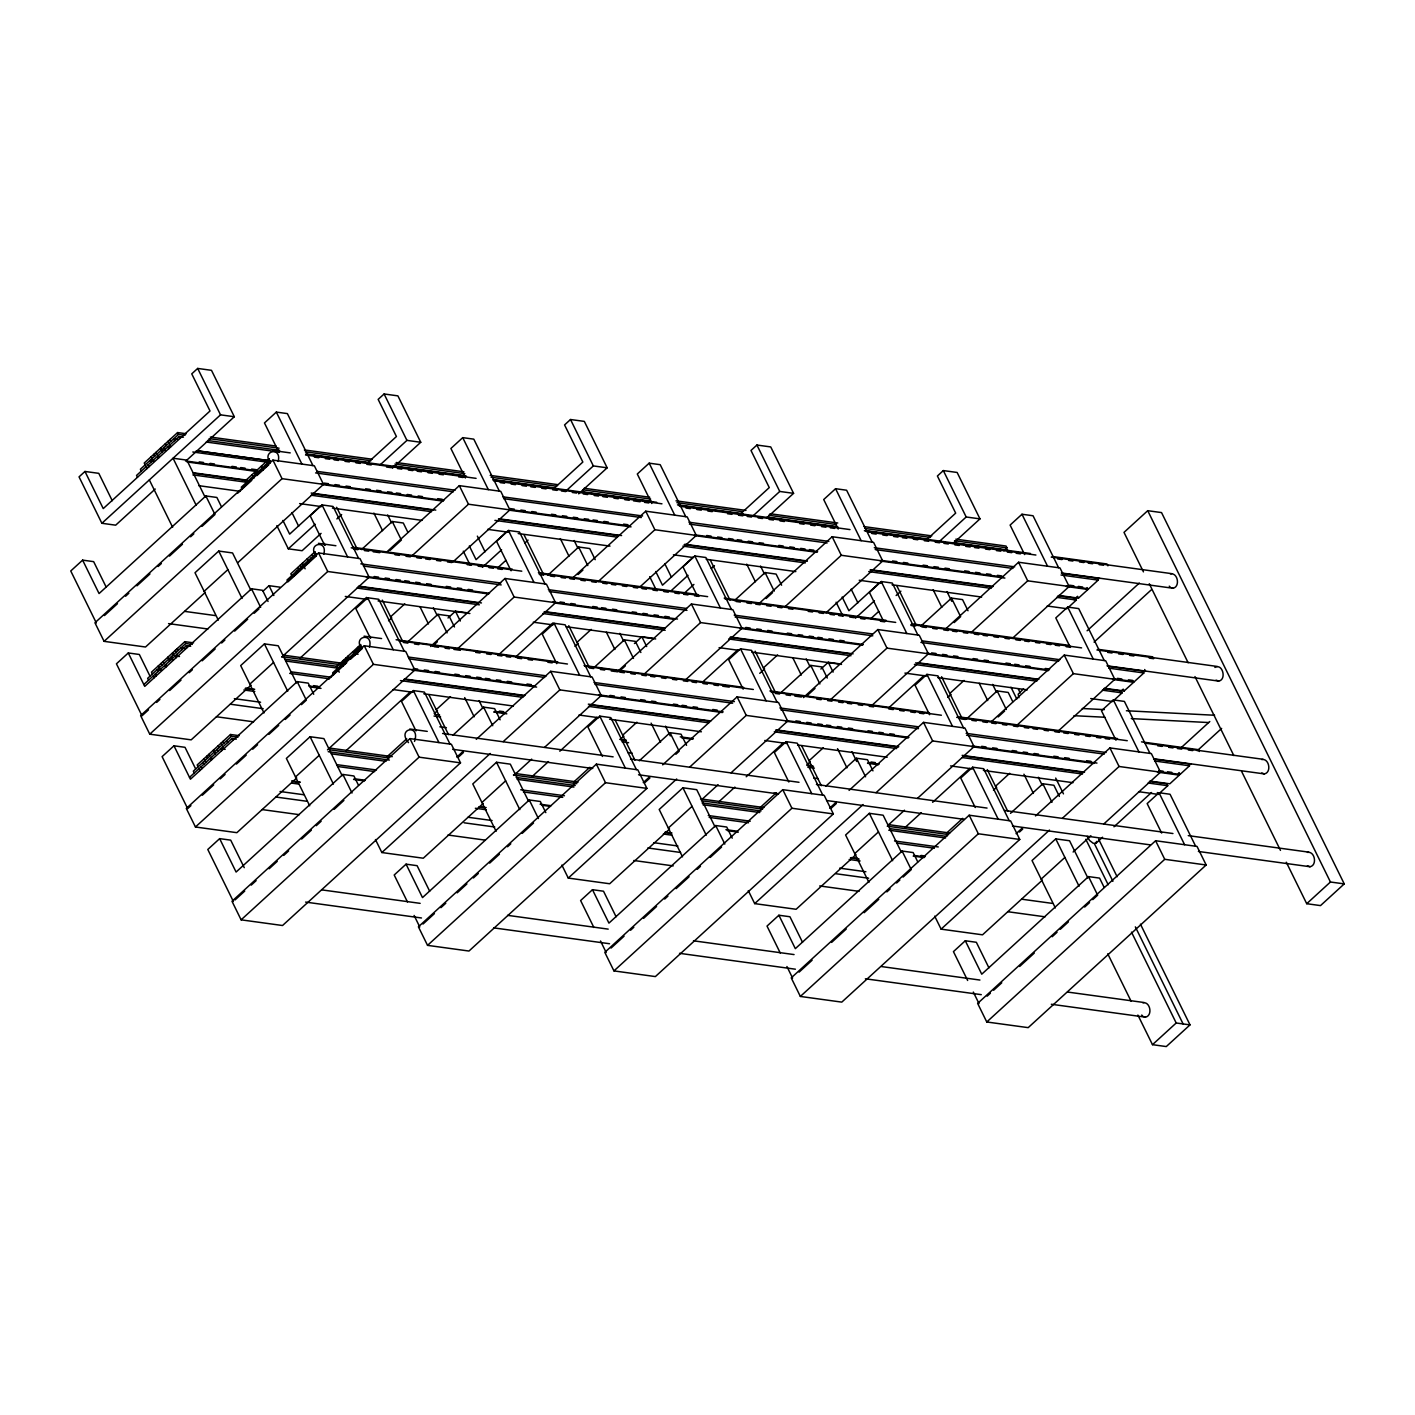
<?xml version="1.0" encoding="UTF-8"?>
<svg xmlns="http://www.w3.org/2000/svg" width="1415" height="1415" viewBox="0 0 1415 1415"><rect width="100%" height="100%" fill="white"/><g stroke="black" fill="none" stroke-linecap="round" stroke-linejoin="round"><path stroke-width="1.5" d="M1096.537 841.43L1096.041 843.216L1093.264 843.322L1089.603 840.492L1087.198 836.353M278.118 461.432C282.293 446.22 261.032 450.448 270.318 463.006M323.787 554.255C327.979 539.044 306.701 543.272 315.987 555.83M369.474 647.097C373.648 631.868 352.388 636.113 361.674 648.654M414.489 741.442C420.909 723.401 396.147 728.318 408.511 742.645M1023.487 688.91L1018.181 694.128L1018.888 697.772M112.245 500.698L98.785 473.335L84.971 471.46L79.045 476.873L101.88 523.285L115.676 525.177L155.226 489.042M196.137 505.137L173.055 458.23L186.868 460.123L234.324 416.735L211.489 370.323L197.676 368.431L191.75 373.861L210.021 410.987L103.242 508.586L84.971 471.46M186.32 433.751L177.583 432.566L144.242 463.041L145.144 464.898M185.047 435.325L178.502 434.423L140.403 469.232L141.323 471.089M183.455 437.164L179.086 436.563L136.565 475.422L137.485 477.279M101.88 523.285L220.528 414.843L234.324 416.735M106.231 587.207L93.655 561.649L82.618 560.128L70.75 570.97L96.326 622.971M312.963 465.588L287.387 413.605L276.332 412.101L264.464 422.944L278.985 452.429M221.448 506.747L216.884 497.461L205.847 495.957L99.068 593.557L82.618 560.128M269.363 458.831L245.149 480.976L246.069 482.833M270.283 460.689L241.311 487.167L242.23 489.024M237.738 562.728L323.487 484.354L314.342 465.783L272.918 460.105L94.947 622.777L104.091 641.349L145.515 647.009L205.37 592.301M237.49 493.357L251.728 480.357L250.809 478.5M256.964 475.564L268.779 464.774M104.462 615.543L117.463 603.657M125.581 596.228L128.836 593.256M136.954 585.828L149.972 573.942M158.091 566.513L161.345 563.541M169.464 556.113L182.464 544.227M190.601 536.798L193.855 533.826M201.974 526.398L214.974 514.529L205.847 495.957M104.091 641.349L282.045 478.677L323.487 484.354M392.273 468.294L420.75 442.276L397.898 395.864L384.102 393.971L378.159 399.384L396.43 436.528L367.316 463.147M250.826 590.073L232.555 552.947L218.741 551.054L195.005 572.739L218.317 620.124M149.972 676.105L139.342 654.473L128.287 652.969L116.437 663.812L142.013 715.795L148.504 709.852M204.149 591.311L227.886 569.626M320.391 506.022L289.65 534.127L282.929 520.437M358.632 558.43L333.056 506.446L322.019 504.925L310.15 515.768L324.654 545.253M193.572 642.852L184.834 641.667L151.493 672.143L152.395 674M276.862 525.619L288.289 548.825L315.174 524.24M380.034 464.969L406.936 440.383L420.75 442.276M192.298 644.409L185.754 643.524L147.655 678.333L148.575 680.191M143.817 684.524L186.338 645.665L190.707 646.266M268.054 601.446L262.571 590.303L251.516 588.782L144.737 686.381L128.287 652.969M321.081 533.367L302.103 550.718L288.289 548.825M336.894 518.916L341.652 514.565M263.102 591.099L269.027 585.668L280.082 587.19M315.05 551.673L290.836 573.8L291.738 575.657M315.969 553.53L286.997 580.009L287.917 581.866L294.232 576.082M281.797 657.038L369.156 577.178L360.029 558.624L318.587 552.947L140.633 715.601L149.76 734.173L191.184 739.85L251.056 685.125M294.727 575.622L311.282 560.499M316.518 555.724L311.76 560.057L310.858 558.2M156.641 702.424L159.895 699.452M169.641 690.538L181.014 680.137M189.15 672.709L192.387 669.737M202.15 660.823L215.151 648.954M221.642 643.011L224.897 640.04M234.642 631.125L247.66 619.239M254.152 613.296L259.033 608.839M499.371 491.129L473.795 439.145L462.74 437.642L450.89 448.484L465.394 477.969M149.76 734.173L327.732 571.501L369.156 577.178M361.515 549.586L392.256 521.498L403.293 523.002L407.874 532.288M296.496 682.914L278.224 645.771L264.428 643.896L240.692 665.581L264.004 712.948M195.659 768.929L185.011 747.315L173.974 745.793L162.106 756.636L187.682 808.619L190.937 805.648M386.525 552.186L459.327 485.646L500.751 491.323L509.895 509.895L453.26 561.649M390.009 550.453L401.382 540.052L392.256 521.498M249.836 684.135L273.555 662.45M300.21 658.01L366.538 597.378M411.836 555.971L468.471 504.218L509.895 509.895M404.319 651.254L378.742 599.27L367.688 597.767L355.819 608.609L370.341 638.094M578.682 493.835L607.159 467.817L584.324 421.387L570.51 419.512L564.567 424.925L582.838 462.051L553.725 488.67M239.259 735.694L230.521 734.491L197.163 764.967L198.082 766.824M237.985 737.25L231.423 736.348L193.342 771.157L194.244 773.015M189.504 777.366L232.025 738.506L236.393 739.09M313.723 694.27L308.24 683.127L297.203 681.623L190.424 779.223L173.974 745.793M390.558 616.852L404.796 603.834M360.737 644.497L336.505 666.642L337.424 668.499M343.244 662.202L348.108 657.763M354.581 651.855L359.428 647.416M388.541 620.796L391.778 617.842M361.639 646.354L332.667 672.832L333.586 674.69M327.466 749.862L414.843 670.02L405.698 651.448L364.274 645.771L186.302 808.443L195.447 826.997L236.871 832.674L296.726 777.967M328.846 679.023L346.728 662.68M350.637 659.107L362.187 648.548M202.31 795.248L213.7 784.865M220.192 778.922L225.073 774.465M236.447 764.065L246.192 755.15M252.701 749.207L257.583 744.75M268.956 734.35L278.702 725.435M285.211 719.492L290.075 715.035M301.448 704.635L306.33 700.177L297.203 681.623M506.8 531.562L476.059 559.65L469.338 545.978M545.058 583.971L519.482 531.987L508.427 530.466L496.559 541.308L511.08 570.793M195.447 826.997L373.418 664.343L414.843 670.02M482.603 567.132L501.6 549.781M566.46 490.492L593.345 465.924L607.159 467.817M407.184 642.41L437.925 614.322L448.98 615.843L454.463 626.969M342.182 775.738L323.911 738.612L310.097 736.72L286.378 758.405L309.69 805.789M498.009 567.574L505.916 560.34M524.894 543.006L528.06 540.106M448.024 617.984L455.435 611.209L466.49 612.713M244.247 867.66L230.698 840.139L219.643 838.635L207.793 849.478L233.369 901.461M430.584 646.496L505.013 578.47L546.438 584.147L555.564 602.719L498.947 654.473M432.442 646.266L437.323 641.809M295.505 776.976L319.242 755.292M685.78 516.67L660.204 464.686L649.167 463.165L637.298 474.007L651.802 503.51M345.879 750.834L410.598 691.687M457.523 648.795L514.14 597.042L555.564 602.719M450.005 744.095L424.412 692.112L413.375 690.591L401.506 701.433L416.01 730.918M547.923 575.127L578.664 547.021L589.719 548.542L595.202 559.686M358.49 785.237L353.927 775.968L342.872 774.447L236.093 872.047L219.643 838.635M572.934 577.727L645.735 511.186L687.177 516.864L696.304 535.418L639.686 587.172M578.045 574.508L582.927 570.05M436.244 709.676L450.483 696.658M387.303 756.512L406.724 738.772M434.228 713.62L437.465 710.666M409.961 738.612L231.989 901.267L241.116 919.838L282.54 925.516L460.512 762.844L451.385 744.272L409.961 738.612L419.088 757.167L460.512 762.844M234.996 899.975L244.742 891.061M251.251 885.118L256.115 880.661M269.115 868.775L277.252 861.346M283.743 855.403L288.625 850.946M301.625 839.06L311.371 830.145M316.253 825.688L321.134 821.248M334.135 809.362L343.88 800.448M515.732 656.914L552.947 622.918M598.244 581.512L654.88 529.741L696.304 535.418M590.727 676.794L565.151 624.811L554.096 623.29L542.246 634.132L556.749 663.635M766.682 517.925L793.567 493.34L770.733 446.928L756.919 445.035L750.994 450.465L769.265 487.591L740.133 514.211M241.116 919.838L419.088 757.167M452.871 735.252L483.612 707.146L494.649 708.667L500.132 719.81M576.966 642.375L591.205 629.374M574.968 646.337L578.204 643.365M456.85 757.078L463.324 751.17M476.271 739.337L550.683 671.311L592.107 676.989L601.251 695.543L544.616 747.315M458.619 756.919L463.483 752.462M693.226 557.103L662.485 585.191L655.746 571.519M731.467 609.494L705.89 557.51L694.836 556.007L682.967 566.849L697.489 596.334M375.453 839.537L381.855 852.538L490.262 753.47M503.192 741.637L559.827 689.883L601.251 695.543M670.604 591.222L688.008 575.321M752.868 516.033L779.753 491.447L793.567 493.34M595.22 666.483L624.351 639.863L635.388 641.366L640.871 652.51M528.591 801.279L510.32 764.153L496.506 762.26L472.787 783.945L496.099 831.312M684.418 593.115L693.898 584.43M711.303 568.529L714.469 565.646M634.433 643.524L641.862 636.732L652.899 638.253M429.682 891.238L417.107 865.679L406.07 864.158L394.201 875.001L407.467 901.956M616.993 672.037L691.422 604.01L732.846 609.688L741.991 628.26L685.355 680.014M618.85 671.789L625.359 665.846M481.914 802.517L505.65 780.815M483.134 803.508L423.28 858.215L381.855 852.538M513.875 775.402L531.686 759.13M872.206 542.21L846.612 490.227L835.575 488.706L823.707 499.548L838.211 529.033M532.305 776.375L548.472 761.588M559.809 751.224L597.006 717.228M643.931 674.336L700.567 622.582L741.991 628.26M636.414 769.619L610.838 717.635L599.783 716.131L587.915 726.974L602.436 756.459M734.332 600.668L765.073 572.562L776.128 574.083L781.611 585.209M545.819 812.635L540.335 801.491L529.281 799.988L422.501 897.588L406.07 864.158M759.36 603.268L832.162 536.727L873.586 542.387L882.712 560.959L826.095 612.713M766.081 598.563L772.59 592.62M622.653 735.216L636.891 722.198M573.729 782.053L589.896 767.266M620.637 739.161L623.874 736.207M596.369 764.135L418.398 926.807L427.542 945.362L468.966 951.039L646.92 788.385L637.794 769.813L596.369 764.135L605.496 782.707L646.92 788.385M423.032 924.03L434.405 913.63M440.914 907.687L445.778 903.23M457.169 892.83L466.915 883.915M473.406 877.972L478.288 873.515M489.661 863.115L499.424 854.2M507.543 846.771L510.797 843.8M522.17 833.4L533.543 822.999M702.158 682.454L737.746 649.927M784.671 607.035L841.288 555.281L882.712 560.959M777.153 702.335L751.56 650.352L740.523 648.831L728.654 659.673L743.158 689.158M953.091 543.466L979.976 518.88L957.141 472.469L943.327 470.576L937.402 476.006L955.673 513.132L926.56 539.752M427.542 945.362L605.496 782.707M639.279 760.792L670.02 732.687L681.075 734.208L686.558 745.334M763.393 667.915L777.631 654.897M759.749 673.345L764.613 668.906M643.259 782.619L649.733 776.693M662.68 764.861L737.109 696.852L778.533 702.512L787.66 721.084L731.042 772.838M645.028 782.46L649.909 778.002M675.91 754.23L679.165 751.259L670.02 732.687M879.635 582.626L848.894 610.732L842.155 597.042M917.875 635.034L892.299 583.051L881.244 581.53L869.394 592.39L882.925 619.912M561.879 865.078L568.264 878.078L676.671 778.993M689.618 767.16L746.236 715.406L787.66 721.084M855.438 618.196L874.417 600.844M939.277 541.574L966.18 516.988L979.976 518.88M781.628 692.006L810.76 665.386L821.797 666.907L827.28 678.05M715 826.82L696.728 789.676L682.932 787.784L659.195 809.486L682.508 856.853M870.826 618.656L878.733 611.422M896.137 595.52L900.877 591.169M820.859 669.047L828.27 662.273L839.307 663.794M616.091 916.761L603.515 891.22L592.478 889.699L580.61 900.541L593.875 927.497M803.419 697.577L877.831 629.551L919.255 635.229L928.399 653.783L871.764 705.554M806.886 695.844L815.022 688.415M668.34 828.04L692.059 806.355M669.56 829.031L609.688 883.756L568.264 878.078M701.911 799.457L718.095 784.671M1058.615 567.733L1033.038 515.75L1021.984 514.246L1010.115 525.089L1024.637 554.574M718.714 801.898L734.88 787.111M746.218 776.764L783.432 742.751M830.34 699.877L886.975 648.123L928.399 653.783M822.822 795.159L797.246 743.176L786.192 741.672L774.341 752.515L788.845 782M920.758 626.191L951.499 598.103L962.536 599.606L968.019 610.749M1003.836 550.806L1007.002 547.906L1006.083 546.049L955.815 539.168M732.227 838.175L726.744 827.032L715.707 825.529L608.928 923.111L592.478 889.699M945.768 628.791L1018.57 562.25L1059.994 567.928L1069.139 586.5L1012.503 638.253M954.135 622.6L960.626 616.657L951.499 598.103M809.062 760.757L823.3 747.739M760.138 807.576L776.322 792.789M807.045 764.701L810.282 761.748M782.778 789.676L604.806 952.348L613.951 970.902L655.375 976.58L833.347 813.926L824.202 795.354L782.778 789.676L791.922 808.248L833.347 813.926M611.068 948.068L624.068 936.182M630.577 930.239L633.814 927.267M643.577 918.37L656.578 906.484M664.696 899.056L667.951 896.084M676.087 888.655L689.087 876.769M697.206 869.341L700.46 866.369M710.206 857.455L721.579 847.054M888.567 707.995L924.154 675.468M971.079 632.576L1027.697 580.822L1069.139 586.5M963.562 727.858L937.986 675.875L926.931 674.371L915.063 685.214L929.584 714.699M613.951 970.902L791.922 808.248M825.688 786.316L856.429 758.228L867.483 759.731L872.967 770.874M1286.306 862.23L1306.717 903.707L1320.513 905.6L1344.25 883.897L1161.538 512.584L1147.724 510.691L1124.005 532.376L1143.444 571.872M949.801 693.456L964.039 680.438M947.785 697.4L951.021 694.447M829.668 808.142L836.141 802.234M849.088 790.401L923.517 722.375L964.942 728.053L974.068 746.625L917.451 798.378M831.436 807.983L836.318 803.525M1073.897 599.624L1077.063 596.741M1104.284 660.575L1078.708 608.591L1067.671 607.07L1055.802 617.913L1070.306 647.398M1068.484 607.265L1076.39 600.031L1075.488 598.174L1057.995 595.786M1058.791 595.45L1078.46 598.138L1087.958 589.471L1087.038 587.614M1097.279 578.257L1098.181 580.115L1088.701 588.799L1066.839 585.792M748.287 890.619L754.69 903.619L863.079 804.534M876.026 792.701L932.644 740.947L974.068 746.625M966.427 719.032L997.168 690.927L1008.223 692.448L1012.786 701.734M901.426 852.343L883.155 815.217L869.341 813.324L845.604 835.009L868.916 882.394M1087.109 630.772L1139.323 583.051M802.517 942.302L789.941 916.743L778.887 915.24L767.018 926.082L780.284 953.038M991.437 721.632L1064.257 655.092L1105.681 660.752L1114.808 679.324L1058.19 731.077M998.176 716.927L1004.685 710.984M854.748 853.581L878.467 831.896M855.969 854.572L796.114 909.279L754.69 903.619M888.319 824.998L904.503 810.211M1094.078 642.127L1151.173 589.949M905.122 827.439L921.307 812.652M932.626 802.305L969.841 768.292M1016.766 725.4L1073.384 673.646L1114.808 679.324M1009.231 820.7L983.655 768.716L972.618 767.195L960.75 778.038L975.253 807.523M917.734 861.859L913.17 852.573L902.116 851.052L795.336 948.651L778.887 915.24M995.488 786.28L1009.709 773.28M946.547 833.117L962.731 818.33M993.471 790.224L996.708 787.271M969.187 815.217L791.233 977.871L800.359 996.443L841.784 1002.121L1019.755 839.449L1010.611 820.895L969.187 815.217L978.331 833.771L1019.755 839.449M799.104 972.123L812.104 960.237M831.613 942.408L846.241 929.036M864.123 912.71L878.75 899.339M886.869 891.91L890.123 888.938M896.615 882.995L899.869 880.024M903.124 877.052L911.242 869.624L902.116 851.052M1119.583 692.466L1122.732 689.565M1149.97 753.399L1124.394 701.416L1113.34 699.912L1101.471 710.755L1115.993 740.24M1103.665 688.61L1121.158 691.015L1122.077 692.872L1112.579 701.539L1090.717 698.55M1104.478 688.274L1124.147 690.98L1133.645 682.295L1132.725 680.438L1128.356 679.837M1142.949 671.099L1143.868 672.956L1134.37 681.623L1112.508 678.634M800.359 996.443L978.331 833.771M1010.487 813.342L1042.855 783.769L1053.892 785.272L1059.375 796.415M1016.094 833.683L1022.567 827.775M1035.497 815.942L1109.926 747.916L1151.35 753.594L1160.495 772.166L1103.859 823.919M1019.472 832.038L1022.727 829.066M934.696 916.142L941.099 929.142L1049.488 830.074M1062.435 818.241L1119.07 766.488L1160.495 772.166M1087.834 877.884L1069.563 840.758L1055.749 838.865L1032.03 860.55L1055.342 907.935M988.926 967.842L976.35 942.284L965.295 940.763L953.445 951.623L967.648 980.489M1180.446 748.34L1209.807 721.509M1041.157 879.122L1064.894 857.437M1042.377 880.112L982.523 934.82L941.099 929.142M1073.118 852.007L1090.912 835.752M1096.041 843.216L1102.568 837.238M1113.994 826.802L1151.509 792.506M1197.196 750.764L1221.658 728.389M1195.657 846.241L1170.063 794.257L1159.026 792.736L1147.158 803.578L1161.662 833.064M1138.58 791.675L1158.266 794.381L1167.746 785.696L1166.844 783.839L1149.351 781.451M1178.394 773.28L1179.314 775.137L1169.834 783.804L1150.147 781.115M1160.388 771.759L1180.057 774.447L1189.537 765.78L1188.635 763.923M1104.142 887.382L1099.579 878.114L1088.524 876.593L981.745 974.192L965.295 940.763M1155.613 840.74L977.641 1003.412L986.768 1021.984L1028.192 1027.644L1206.164 864.99L1197.037 846.418L1155.613 840.74L1164.74 859.312L1206.164 864.99M987.139 996.178L990.394 993.206M993.648 990.235L1001.767 982.806M1019.649 966.463L1034.277 953.091M1052.159 936.748L1057.04 932.29M1060.277 929.319L1068.413 921.89M1084.668 907.05L1089.532 902.593M1092.787 899.622L1097.669 895.164L1088.524 876.593M986.768 1021.984L1164.74 859.312M1137.89 1015.05L1152.482 1044.677L1176.201 1022.992L1190.015 1024.885L1140.437 924.154M1306.717 903.707L1330.436 882.005L1344.25 883.897M1190.015 1024.885L1166.278 1046.569L1152.482 1044.677M1214.901 667.456C1222.631 662.892 1226.858 679.801 1218.686 681.093L1107.008 665.793M1170.382 573.889C1177.881 572.368 1180.428 586.871 1173 588.251L1061.338 572.951M1261.738 759.554C1269.237 758.033 1271.802 772.537 1264.373 773.917L1154.888 758.918M1307.407 852.378C1314.906 850.857 1317.471 865.379 1310.042 866.741L1198.381 851.459M1142.86 1002.793C1150.342 1001.272 1152.907 1015.775 1145.478 1017.155L1051.327 1004.261M1082.28 708.508L1104.337 709.622M1126.393 710.755L1214.601 715.247M1073.95 715.689L1104.832 717.246M1131.293 718.608L1208.481 722.534M210.375 437.058L275.96 446.043M304.367 449.935L372.145 459.221M396.182 462.51L463.943 471.796M490.191 475.387L557.952 484.673M584.183 488.263L649.768 497.249M675.999 500.839L745.953 510.426M769.99 513.716L837.768 523.002M863.999 526.592L931.76 535.878M209.102 438.615L279.056 448.201M305.286 451.792L370.872 460.777M394.909 464.067L464.863 473.654M491.093 477.244L556.679 486.229M582.909 489.82L650.67 499.106M676.901 502.696L742.486 511.682M768.716 515.272L836.495 524.558M864.901 528.449L930.486 537.435M954.541 540.725L1007.002 547.906M207.51 440.472L279.639 450.341M305.87 453.932L369.262 462.617M393.317 465.924L465.447 475.794M493.87 479.685L555.087 488.069M581.317 491.677L651.271 501.246M677.502 504.837L743.087 513.822M767.125 517.129L837.079 526.698M865.502 530.59L928.894 539.274M952.932 542.582L1007.586 550.064L1008.506 551.921M306.913 454.392L466.49 476.254M492.721 479.844L656.684 502.307M678.546 505.297L838.122 527.158M864.353 530.749L1030.491 553.513M1052.353 556.502L1107.008 563.984L1107.91 565.841M272.741 450.501L290.234 452.888M305.534 454.993L476.094 478.358M493.587 480.746L661.955 503.811M679.448 506.216L850.008 529.581M867.501 531.969L1035.904 555.034M1051.239 557.139L1171.655 573.641M206.236 442.028L278.366 451.898M314.395 457.151L318.764 457.735M325.326 458.637L329.695 459.238M334.064 459.84L338.433 460.441M344.995 461.343L349.364 461.927M355.926 462.829L360.294 463.43M366.856 464.332L371.225 464.934M386.525 467.021L390.894 467.622M397.456 468.524L401.825 469.126M408.387 470.028L412.756 470.611M417.124 471.213L421.511 471.814M428.055 472.716L432.424 473.318M438.986 474.22L443.355 474.803M458.672 476.908L463.041 477.509M500.203 482.603L504.571 483.205M511.133 484.089L515.502 484.691M522.064 485.593L526.433 486.194M530.802 486.795L535.171 487.397M541.733 488.281L546.102 488.882M552.664 489.785L557.032 490.386M561.401 490.987L565.788 491.589M572.332 492.473L576.719 493.074M583.263 493.976L587.632 494.578M594.194 495.48L598.563 496.081M602.949 496.665L607.318 497.266M613.88 498.168L618.249 498.77M624.811 499.672L629.18 500.273M633.549 500.857L640.111 501.759M644.479 502.36L648.848 502.962M686.01 508.056L690.379 508.657M696.941 509.541L701.309 510.143M707.871 511.045L712.24 511.646M727.54 513.733L731.926 514.335M738.471 515.237L742.84 515.838M747.226 516.44L751.595 517.041M758.157 517.925L762.526 518.527M769.088 519.429L773.457 520.03M780.019 520.932L784.388 521.534M799.687 523.621L804.056 524.222M810.618 525.124L814.987 525.726M821.549 526.61L825.918 527.211M830.287 527.813L834.655 528.414M871.817 533.508L876.203 534.109M882.748 534.994L887.117 535.595M893.679 536.497L898.047 537.099M902.434 537.7L906.803 538.301M913.365 539.186L917.734 539.787M924.296 540.689L928.664 541.291M935.209 542.193L939.595 542.794M943.964 543.378L948.333 543.979M954.895 544.881L959.264 545.482M965.826 546.385L970.195 546.986M974.564 547.57L978.932 548.171M985.494 549.073L989.863 549.674M996.425 550.577L1000.794 551.178M1007.356 552.062L1011.725 552.664M1016.094 553.265L1020.48 553.866M1057.642 558.96L1062.011 559.562M1068.573 560.446L1072.941 561.048M1079.504 561.95L1083.872 562.551M1088.241 563.152L1092.61 563.754M1099.172 564.656L1103.541 565.239M178.131 439.358L173.744 438.756L174.664 440.613M196.738 450.695L268.885 460.582M196.278 450.731L268.408 460.6M192.811 451.986L267.134 462.157M161.469 449.988L165.838 450.589M316.872 471.354L455.046 490.191M502.679 496.807L642.587 515.98M688.946 522.223L828.854 541.397M874.293 547.711L1014.679 566.849M1062.294 573.464L1099.933 578.523M315.598 472.911L453.313 491.783M503.599 498.664L641.313 517.536M689.406 524.116L827.121 542.989M875.213 549.568L1012.928 568.441M1061.02 575.021L1098.181 580.115M199.161 461.874L203.53 462.475M210.092 463.377L214.461 463.961M231.954 466.366L236.323 466.968M240.692 467.569L245.078 468.153M251.622 469.055L255.991 469.656M185.506 460.954L257.654 470.841M186.957 461.927L256.911 471.513M324.123 483.099L328.492 483.7M335.054 484.602L339.423 485.204M345.985 486.088L350.354 486.689M365.654 488.794L370.022 489.395M376.585 490.28L380.953 490.881M387.515 491.783L391.884 492.385M396.271 492.986L400.64 493.587M407.184 494.472L411.57 495.073M418.115 495.975L422.501 496.577M437.801 498.664L442.17 499.265M509.931 508.551L514.299 509.152M520.862 510.054L525.23 510.656M531.792 511.54L536.161 512.142M551.479 514.246L555.847 514.848M562.392 515.75L566.778 516.334M573.323 517.236L577.709 517.837M584.254 518.739L588.64 519.34M593.009 519.942L597.378 520.525M603.94 521.428L608.309 522.029M623.608 524.134L627.977 524.717M706.686 535.507L711.055 536.108M717.6 537.01L721.986 537.594M728.53 538.496L732.917 539.097M737.286 539.699L741.655 540.3M748.217 541.202L752.585 541.786M759.148 542.688L763.516 543.289M778.816 545.394L783.185 545.978M789.747 546.88L794.116 547.481M800.678 548.383L805.047 548.985M809.415 549.586L813.784 550.17M892.494 560.959L896.862 561.56M903.424 562.462L907.793 563.046M923.093 565.151L927.462 565.752M934.024 566.654L938.393 567.238M944.955 568.14L949.324 568.742M964.623 570.846L968.992 571.448M975.554 572.332L979.923 572.934M986.485 573.836L990.854 574.437M997.416 575.339L1001.785 575.923M1069.563 585.209L1073.932 585.81M1078.301 586.411L1082.67 587.013M321.4 483.682L443.815 500.45M509.4 509.435L629.64 525.902M695.207 534.888L817.622 551.655M881.032 560.34L1003.447 577.108M154.27 461.166L149.902 460.565L150.804 462.422M322.85 484.655L443.09 501.122M508.657 510.107L631.072 526.875M694.482 535.56L816.897 552.328M880.289 561.012L1004.898 578.081M1066.096 586.464L1087.958 589.471M192.776 472.698L247.413 480.198M194.156 473.335L246.617 480.534M192.882 474.892L247.537 482.391M311.176 493.039L435.785 510.107M499.177 518.792L621.592 535.56M684.984 544.244L807.399 561.012M870.791 569.697L993.206 586.464M312.556 493.676L432.795 510.143M498.363 519.128L618.603 535.595M684.188 544.58L806.603 561.348M869.995 570.033L992.41 586.8M311.282 495.232L431.522 511.699M494.914 520.384L617.329 537.152M682.914 546.137L805.33 562.905M868.722 571.589L991.137 588.357M1056.722 597.342L1076.39 600.031M198.701 485.663L240.232 491.359M299.609 503.599L321.47 506.605M332.401 508.091L422.024 520.366M487.609 529.351L509.471 532.358M518.208 533.543L610.024 546.119M673.416 554.804L693.085 557.51M706.209 559.296L795.831 571.589M859.223 580.256L881.085 583.263M892.016 584.749L981.639 597.042M1047.224 606.009L1066.91 608.715M352.6 547.216L512.177 569.078M538.408 572.668L697.984 594.53M724.215 598.121L885.985 620.283M912.215 623.874L1069.616 645.435M1098.022 649.326L1152.677 656.825L1153.596 658.683L1149.228 658.081M318.41 543.325L335.903 545.73M351.221 547.817L521.781 571.182M539.274 573.57L707.641 596.635M725.134 599.04L895.695 622.405M910.995 624.493L1081.591 647.875M1096.908 649.963L1217.342 666.465M353.502 549.073L357.871 549.674M364.433 550.577L368.802 551.178M373.189 551.779L379.733 552.664M395.05 554.768L399.419 555.37M405.981 556.272L410.35 556.856M416.894 557.758L421.281 558.359M425.65 558.96L430.019 559.562M436.581 560.464L440.949 561.048M447.511 561.95L451.88 562.551M467.18 564.656L471.549 565.239M478.111 566.141L482.48 566.743M489.042 567.645L493.41 568.246M497.779 568.848L502.166 569.431M539.327 574.525L543.696 575.127M550.258 576.029L554.627 576.63M561.171 577.532L565.558 578.116M569.927 578.717L574.295 579.319M580.857 580.221L585.226 580.822M591.788 581.724L596.157 582.308M602.719 583.21L607.088 583.811M611.457 584.413L615.826 585.014M622.388 585.916L626.757 586.5M633.319 587.402L637.687 588.003M642.056 588.605L646.443 589.206M652.987 590.108L657.374 590.692M663.918 591.594L668.287 592.195M674.849 593.097L679.218 593.699M683.604 594.3L687.973 594.901M694.535 595.786L698.904 596.387M736.065 601.481L740.434 602.082M746.996 602.985L751.365 603.568M755.734 604.17L760.103 604.771M766.665 605.673L771.034 606.274M777.596 607.176L781.964 607.778M788.526 608.662L792.895 609.264M808.195 611.368L812.581 611.97M819.126 612.854L823.495 613.456M830.057 614.358L834.426 614.959M838.812 615.56L843.181 616.162M849.743 617.046L854.112 617.648M860.674 618.55L865.043 619.151M880.342 621.238L884.711 621.839M910.942 625.43L915.31 626.031M921.873 626.933L926.241 627.535M932.803 628.437L937.172 629.038M943.734 629.923L948.103 630.524M952.472 631.125L956.858 631.727M963.403 632.629L967.772 633.23M974.334 634.115L978.702 634.716M983.089 635.317L987.458 635.919M994.02 636.821L998.389 637.422M1004.951 638.307L1009.319 638.908M1015.864 639.81L1020.25 640.411M1024.619 641.013L1028.988 641.614M1035.55 642.498L1039.919 643.1M1046.481 644.002L1050.85 644.603M1055.219 645.205L1059.587 645.806M1066.149 646.69L1070.518 647.292M1107.68 652.386L1112.066 652.987M1118.611 653.889L1122.979 654.491M1129.541 655.375L1133.91 655.976M360.825 563.86L500.733 583.015M548.348 589.648L686.54 608.468M734.173 615.101L872.347 633.938M922.173 640.854L1059.888 659.708M1107.98 666.306L1145.602 671.364L1144.682 669.507M363.46 566.035L501.175 584.908M549.268 591.505L686.982 610.36M735.075 616.958L872.807 635.813M920.9 642.41L1058.615 661.265M1108.882 668.163L1143.868 672.956M374.179 576.524L378.548 577.125M385.11 578.028L389.479 578.629M396.041 579.531L400.41 580.132M404.778 580.716L409.147 581.317M415.709 582.219L420.078 582.821M426.64 583.723L431.009 584.324M446.309 586.411L450.678 587.013M457.24 587.915L461.608 588.516M468.17 589.401L472.539 590.002M559.986 601.976L564.355 602.578M570.917 603.48L575.286 604.081M592.779 606.469L597.148 607.07M601.516 607.672L605.885 608.273M612.447 609.175L616.816 609.777M632.134 611.864L636.502 612.465M643.047 613.367L647.433 613.969M653.978 614.853L658.364 615.454M664.909 616.356L669.295 616.958M745.793 627.446L750.162 628.03M756.724 628.932L761.093 629.534M767.655 630.436L772.024 631.037M787.341 633.124L791.71 633.725M798.255 634.628L802.641 635.229M809.185 636.113L813.572 636.715M817.941 637.316L822.31 637.917M828.872 638.819L833.24 639.421M839.803 640.323L844.171 640.907M931.618 652.899L935.987 653.482M942.532 654.384L946.918 654.986M953.462 655.888L957.849 656.489M973.149 658.576L977.517 659.178M984.079 660.08L988.448 660.681M1005.941 663.069L1010.31 663.67M1014.679 664.272L1019.048 664.873M1025.61 665.775L1029.979 666.359M1045.278 668.464L1049.647 669.065M1117.426 678.351L1121.794 678.952M367.086 576.524L489.502 593.292M552.894 601.976L677.502 619.045M740.894 627.729L863.309 644.497M926.701 653.182L1049.116 669.949M366.344 577.196L488.759 593.964M554.344 602.949L674.566 619.416M740.151 628.401L862.566 645.169M928.152 654.154L1048.391 670.622M1113.959 679.607L1133.645 682.295M359.039 586.164L481.454 602.932M544.846 611.616L665.085 628.083M730.671 637.068L853.086 653.836M918.653 662.821L1038.893 679.288M358.243 586.5L478.465 602.967M544.05 611.952L664.272 628.419M729.857 637.404L850.097 653.872M915.664 662.857L1038.097 679.625M356.969 588.056L479.384 604.824M542.776 613.509L665.192 630.276M728.584 638.961L850.999 655.729M914.408 664.413L1036.824 681.199M1102.391 690.166L1122.077 692.872M345.295 596.44L367.139 599.429M378.07 600.933L469.886 613.509M533.278 622.193L552.964 624.882M566.071 626.686L655.693 638.961M719.103 647.646L738.772 650.334M751.878 652.138L841.518 664.413M904.91 673.098L926.772 676.087M937.703 677.59L1027.325 689.866M396.094 639.757L557.846 661.919M584.077 665.51L743.671 687.372M769.901 690.962L929.478 712.824M957.902 716.715L1117.479 738.577M1141.516 741.867L1198.363 749.649L1199.266 751.506M184.711 611.386L215.328 615.578M364.097 636.149L381.59 638.554M398.995 640.747L567.45 664.006M584.873 666.2L753.328 689.476M770.733 691.67L941.382 715.229M956.682 717.334L1127.26 740.699M1144.788 743.105L1263.011 759.289M403.558 642.498L407.927 643.1M414.489 644.002L418.858 644.603M434.157 646.69L438.526 647.292M445.088 648.194L449.457 648.795M453.844 649.397L460.388 650.299M475.705 652.386L480.074 652.987M486.636 653.889L491.005 654.491M497.549 655.375L501.936 655.976M506.305 656.578L510.674 657.179M517.236 658.081L521.604 658.683M528.166 659.567L532.535 660.168M547.835 662.273L552.204 662.874M589.365 667.968L593.734 668.552M600.296 669.454L604.665 670.056M611.227 670.958L615.596 671.559M619.982 672.16L624.351 672.744M630.913 673.646L635.282 674.247M641.826 675.15L646.213 675.751M650.582 676.352L654.95 676.936M661.513 677.838L665.881 678.439M672.443 679.341L676.812 679.943M683.374 680.845L687.743 681.429M692.112 682.03L696.481 682.631M703.043 683.533L707.412 684.135M713.974 685.037L718.342 685.621M722.711 686.222L729.273 687.124M775.19 693.421L779.559 694.004M786.121 694.907L790.49 695.508M794.859 696.109L801.421 697.011M816.72 699.098L821.089 699.7M827.651 700.602L832.02 701.203M838.582 702.105L842.951 702.689M847.32 703.29L851.688 703.892M858.251 704.794L862.619 705.395M869.181 706.297L873.55 706.881M888.85 708.986L893.236 709.587M899.781 710.489L904.15 711.073M910.712 711.975L915.081 712.576M919.467 713.178L923.836 713.779M960.997 718.873L965.366 719.474M971.928 720.359L976.297 720.96M982.859 721.862L987.228 722.464M991.597 723.065L995.965 723.666M1002.527 724.551L1006.896 725.152M1013.458 726.054L1017.827 726.656M1024.389 727.558L1028.758 728.159M1033.127 728.743L1037.513 729.344M1044.058 730.246L1048.427 730.847M1054.989 731.75L1059.357 732.351M1063.744 732.935L1068.113 733.536M1074.675 734.438L1079.044 735.039M1085.606 735.942L1089.975 736.543M1096.537 737.427L1100.905 738.029M1105.274 738.63L1109.643 739.231M1157.735 745.811L1162.104 746.413M1168.666 747.315L1173.035 747.916M1177.404 748.517L1181.79 749.119M1188.335 750.003L1192.721 750.604M168.562 623.608L207.917 629.003M408.228 657.02L546.402 675.857M594.035 682.472L734.403 701.61M779.842 707.925L918.034 726.762M966.127 733.341L1106.035 752.515M1153.649 759.13L1191.288 764.188M409.13 658.877L544.669 677.449M594.954 684.329L732.669 703.202M780.762 709.782L918.476 728.654M966.569 735.234L1104.284 754.107M1154.569 760.987L1189.537 765.78M353.732 653.588L358.101 654.19M413.304 668.464L417.673 669.065M424.217 669.967L428.603 670.568M435.148 671.453L439.534 672.054M454.834 674.159L459.203 674.76M465.765 675.645L470.134 676.246M476.696 677.148L481.065 677.75M485.433 678.351L489.802 678.952M496.364 679.837L500.733 680.438M507.295 681.34L511.664 681.942M526.964 684.029L531.332 684.63M610.042 695.419L614.411 696.021M620.973 696.905L625.342 697.507M640.641 699.611L645.01 700.213M651.572 701.097L655.941 701.699M673.434 704.104L677.803 704.705M682.172 705.289L686.54 705.89M693.102 706.793L697.471 707.394M712.789 709.481L717.157 710.082M795.849 720.872L800.218 721.473M806.78 722.357L811.149 722.959M817.711 723.861L822.08 724.462M826.448 725.064L830.817 725.665M837.379 726.549L841.748 727.151M848.31 728.053L852.679 728.654M867.996 730.741L872.365 731.343M878.91 732.245L883.296 732.846M889.84 733.748L894.227 734.35M981.656 746.324L986.025 746.925M992.587 747.827L996.956 748.411M1012.273 750.516L1016.642 751.117M1023.204 752.019L1027.573 752.603M1034.117 753.505L1038.504 754.107M1053.804 756.211L1058.172 756.795M1064.734 757.697L1069.103 758.299M1086.596 760.704L1090.965 761.288M1158.726 770.574L1163.095 771.175M1167.481 771.776L1171.85 772.378M414.949 669.649L535.171 686.116M598.58 694.8L723.171 711.869M786.563 720.553L908.978 737.321M972.388 746.006L1096.979 763.074M412.03 670.02L536.621 687.089M600.013 695.773L722.446 712.541M785.838 721.226L908.253 737.993M971.645 746.678L1094.06 763.446M1157.452 772.13L1179.314 775.137M283.212 655.127L342.235 663.228M281.939 656.684L340.962 664.785M284.716 659.142L337.177 666.324M285.618 661L338.097 668.181M185.383 648.459L180.996 647.858L181.916 649.715M404.725 678.988L524.947 695.472M588.339 704.157L710.755 720.925M776.34 729.91L898.755 746.678M962.147 755.362L1084.562 772.13M403.912 679.341L524.151 695.809M589.719 704.794L709.959 721.261M775.544 730.246L897.959 747.014M963.544 755.999L1083.766 772.466M400.463 680.597L522.878 697.365M588.463 706.35L708.685 722.817M774.27 731.803L896.685 748.57M962.271 757.556L1082.493 774.023M1148.078 783.008L1167.746 785.696M179.475 656.525L175.106 655.923L176.026 657.78M290.977 671.807L330.774 677.166M289.704 673.363L329.041 678.758M168.721 659.089L173.09 659.691M393.158 689.565L412.826 692.271M423.757 693.757L513.38 706.032M578.965 715.017L598.633 717.723M609.564 719.209L701.38 731.785M764.772 740.47L786.634 743.476M797.565 744.962L887.187 757.237M950.579 765.922L972.441 768.929M983.372 770.414L1073.012 782.69M313.529 685.638L317.897 686.24M499.336 711.091L503.722 711.692M870.968 761.995L875.337 762.597M308.629 685.921L319.56 687.425M494.436 711.374L505.367 712.877M680.244 736.844L693.368 738.63M868.244 762.597L879.175 764.082M310.08 686.894L321.01 688.398M493.694 712.063L506.818 713.85M681.694 737.816L692.625 739.302M867.501 763.269L878.432 764.754M161.522 670.25L157.153 669.666L158.055 671.506M245.927 688.097L254.682 689.282M619.735 739.302L626.297 740.187M807.735 765.055L812.104 765.657M245.131 688.433L253.869 689.636M435.307 714.487L439.676 715.088M621.132 739.939L625.501 740.54M806.939 765.391L813.501 766.293M243.858 689.989L254.788 691.475M434.034 716.043L440.596 716.945M622.034 741.796L628.596 742.698M807.841 767.248L814.403 768.15M234.359 698.656L260.59 702.247M439.853 726.815L446.415 727.717M627.853 752.568L632.222 753.169M813.66 778.02L818.029 778.621M230.38 704.21L263.19 708.703M409.766 728.99L427.259 731.378M442.577 733.483L613.137 756.848M630.542 759.041L798.997 782.3M816.42 784.494L987.051 808.071M1004.544 810.459L1172.947 833.523M1188.264 835.628L1308.698 852.131M216.424 716.751L253.603 721.827M588.162 767.655L592.531 768.257M774.023 793.125L778.391 793.727M452.659 749.296L592.62 768.469M638.536 774.766L778.48 793.939M826.59 800.519L964.34 819.391M1012.45 825.989L1150.218 844.861M328.881 747.969L392.273 756.654M514.689 773.421L578.098 782.106M700.513 798.874L763.905 807.558M888.514 824.627L949.713 833.01M329.801 749.826L388.824 757.909M513.433 774.978L576.825 783.662M701.416 800.731L762.632 809.115M887.24 826.183L948.439 834.567M328.209 751.683L389.408 760.067M516.192 777.436L575.215 785.52M702.017 802.889L761.04 810.972M890.017 828.642L946.847 836.424M331.305 753.824L385.959 761.323M517.112 779.294L573.959 787.076M702.919 804.746L759.767 812.528M888.744 830.198L945.574 837.981M225.162 749.366L220.793 748.765L221.695 750.622M336.646 764.631L376.461 769.99M520.738 789.765L564.461 795.743M708.278 815.535L750.268 821.195M894.545 840.97L938.269 846.948M337.566 766.488L374.727 771.582M523.373 791.94L562.728 797.335M709.18 817.392L748.535 822.787M897.181 843.145L934.342 848.239M921.024 855.438L925.392 856.04M354.298 778.763L365.229 780.249M540.106 804.215L551.036 805.719M725.93 829.668L736.861 831.171M913.931 855.421L924.862 856.924M353.573 779.435L364.504 780.938M541.556 805.188L550.311 806.391M727.381 830.64L738.312 832.144M913.188 856.093L924.119 857.596M291.614 780.921L300.351 782.124M479.614 806.674L486.159 807.576M665.421 832.126L671.984 833.028M851.229 857.578L857.791 858.481M292.993 781.558L299.556 782.46M478.801 807.01L485.363 807.912M664.625 832.462L671.17 833.364M850.433 857.915L859.17 859.117M291.72 783.114L298.282 784.016M475.352 808.266L486.282 809.769M663.352 834.019L672.09 835.221M849.159 859.471L860.09 860.974M280.046 791.498L304.083 794.788M468.047 817.251L492.084 820.541M653.854 842.703L677.891 845.993M839.661 868.156L865.892 871.746M276.067 797.052L306.684 801.244M464.12 822.805L494.737 826.997M647.805 847.974L680.597 852.467M835.858 873.727L868.651 878.22M1021.825 899.215L1052.477 903.407M262.111 809.575L299.272 814.669M447.971 835.027L485.15 840.121M633.832 860.497L673.204 865.892M819.71 885.949L859.064 891.344M1007.834 911.72L1045.066 916.832M321.753 889.876L420.149 903.354M507.614 915.346L608.202 929.124M693.474 940.798L794.063 954.577M881.527 966.569L979.923 980.047M1067.494 992.039L1144.134 1002.527M305.605 902.098L421.493 917.981M493.658 927.869L609.547 943.734M679.518 953.321L795.407 969.204M865.379 978.791L981.285 994.657M1171.673 588.021L1173 588.251M1218.686 681.093L1216.069 680.12M1264.373 773.917L1261.755 772.961M1310.042 866.741L1307.425 865.785M1144.151 1016.925L1145.478 1017.155M1169.25 586.146L1170.4 587.296M1141.71 1015.05L1142.878 1016.2M1147.724 510.691L1330.436 882.005M1149.263 583.723L1188.14 662.733M1194.95 676.565L1233.827 755.575M1241.592 771.37L1280.469 850.38M1179.137 772.59L1180.057 774.447M1077.558 596.281L1078.46 598.138M1123.227 689.123L1124.147 690.98M1021.984 514.246L1047.56 566.23M1067.671 607.07L1093.247 659.054M1113.34 699.912L1138.916 751.896M1159.026 792.736L1184.603 844.72M1157.346 792.524L1158.266 794.381M1018.57 562.25L1027.697 580.822M1064.257 655.092L1073.384 673.646M1109.926 747.916L1119.07 766.488M943.327 470.576L966.18 516.988M1098.659 839.219L1117.125 876.752M1018.358 689.105L1020.233 692.943M1094.396 843.658L1112.915 881.297M1135.343 926.86L1183.099 1023.929M1010.982 687.212L1016.819 699.063M1055.696 778.073L1063.461 793.868M1085.818 839.307L1108.175 884.729M1131.487 932.131L1176.201 1022.992M997.168 690.927L1006.313 709.499M1042.855 783.769L1051.982 802.323M946.953 591.576L951.764 601.34M992.623 684.4L996.478 692.218M1038.309 777.242L1042.148 785.06M933.139 589.684L941.789 607.265M979.198 683.286L987.705 700.584M1023.929 774.2L1033.392 793.408M1055.749 838.865L1079.061 886.232M1107.768 953.816L1131.098 1001.219M896.809 585.775L916.407 625.589M941.576 676.741L962.094 718.431M987.263 769.583L1007.763 811.255M835.575 488.706L861.151 540.689M881.244 581.53L906.838 633.531M926.931 674.371L952.507 726.355M972.618 767.195L998.194 819.179M832.162 536.727L841.288 555.281M877.831 629.551L886.975 648.123M923.517 722.375L932.644 740.947M851.158 589.171L857.897 602.843M836.106 602.224L842.774 615.755M756.919 445.035L779.753 491.447M828.27 662.273L833.099 672.107M973.325 992.057L979.021 1003.606M765.073 572.562L774.217 591.134M810.76 665.386L819.886 683.958M856.429 758.228L865.573 776.8M760.527 566.035L764.383 573.853M806.214 658.877L810.052 666.695M851.901 751.701L856.694 761.465M746.731 564.143L755.38 581.742M792.789 657.745L801.297 675.043M837.521 748.659L846.966 767.867M869.341 813.324L892.653 860.709M710.401 560.234L729.999 600.048M755.168 651.201L775.668 692.89M801.757 745.9L821.354 785.714M649.167 463.165L674.743 515.148M694.836 556.007L720.412 607.99M740.523 648.831L766.099 700.814M786.192 741.672L811.785 793.656M645.735 511.186L654.88 529.741M691.422 604.01L700.567 622.582M737.109 696.852L746.236 715.406M664.749 563.63L671.488 577.32M649.697 576.683L656.365 590.232M570.51 419.512L593.345 465.924M641.862 636.732L646.69 646.567M786.917 966.516L792.612 978.066M578.664 547.021L587.809 565.593M624.351 639.863L633.478 658.417M715.707 825.529L724.834 844.083M574.119 540.495L577.974 548.312M619.805 633.336L623.644 641.154M665.475 726.16L670.285 735.942M560.322 538.62L568.971 556.201M606.381 632.222L614.888 649.503M651.112 723.136L660.557 742.327M682.932 787.784L706.244 835.168M523.992 534.693L543.59 574.525M568.759 625.678L589.259 667.349M615.348 720.359L634.946 760.173M462.74 437.642L488.334 489.625M508.427 530.466L534.003 582.449M554.096 623.29L579.69 675.273M599.783 716.131L625.359 768.115M459.327 485.646L468.471 504.218M505.013 578.47L514.14 597.042M550.683 671.311L559.827 689.883M477.368 536.144L485.062 551.779M463.289 551.16L469.939 564.691M384.102 393.971L406.936 440.383M455.435 611.209L460.282 621.026M600.508 940.975L606.186 952.525M437.925 614.322L447.069 632.894M483.612 707.146L492.738 725.718M529.281 799.988L538.425 818.56M387.71 514.972L391.548 522.789M433.397 607.796L437.235 615.613M479.066 700.637L482.922 708.455M373.896 513.079L382.563 530.66M419.954 606.681L428.462 623.962M464.686 697.595L474.149 716.804M496.506 762.26L519.818 809.628M336.664 507.313L357.164 548.985M382.333 600.137L402.851 641.809M428.94 694.818L448.52 734.65M276.332 412.101L301.908 464.085M322.019 504.925L347.595 556.909M367.688 597.767L393.264 649.75M413.375 690.591L438.951 742.574M278.49 450.501L279.409 452.358M324.177 543.325L325.096 545.182M369.863 636.166L370.765 638.024M272.918 460.105L282.045 478.677M318.587 552.947L327.732 571.501M364.274 645.771L373.418 664.343M269.009 459.168L269.911 461.025M314.678 552.009L315.598 553.866M360.365 644.833L361.285 646.69M291.914 512.566L298.653 526.238M266.215 461.732L267.117 463.589M311.884 554.556L312.803 556.413M357.57 647.398L358.473 649.255M265.171 465.358L266.091 467.215M356.527 651.024L357.447 652.881M261.457 466.066L263.296 469.78M307.143 558.89L308.965 562.604M352.813 651.731L354.652 655.446M256.716 470.399L257.636 472.256M302.403 563.241L303.305 565.098M304.225 566.955L305.127 568.812M348.072 656.065L348.992 657.922M254.647 472.292L255.549 474.149M300.316 565.133L301.236 566.99M346.003 657.957L346.905 659.815M251.976 474.75L253.798 478.447M297.645 567.574L299.485 571.289M343.332 660.398L345.154 664.113M197.676 368.431L220.528 414.843M296.496 571.324L297.398 573.181M342.165 664.148L343.084 666.005M338.327 670.356L339.246 672.213M269.027 585.668L273.856 595.503M177.583 432.566L178.502 434.423M179.086 436.563L180.006 438.42M414.1 915.434L419.777 926.984M251.516 588.782L260.661 607.353M342.872 774.447L352.017 793.019M186.868 460.123L205.14 497.249M170.03 439.464L170.95 441.321M168.084 441.232L169.004 443.09M169.588 445.247L170.508 447.105M167.854 446.839L168.774 448.697M218.741 551.054L242.053 598.439M264.428 643.896L287.74 691.263M310.097 736.72L333.409 784.087M165.29 443.797L166.209 445.654M164.264 447.423L165.166 449.28M160.549 448.131L162.371 451.845M158.374 455.506L159.276 457.363M155.809 452.464L156.711 454.321M157.631 456.178L158.533 458.035M153.722 454.356L154.642 456.214M151.051 456.815L152.891 460.512M148.133 464.863L149.053 466.72M146.063 466.755L146.983 468.613M149.336 479.915L172.648 527.282M184.834 641.667L185.754 643.524M230.521 734.491L231.423 736.348M186.338 645.665L187.258 647.522M232.025 738.506L232.927 740.363M226.683 740.682L227.603 742.539M177.299 648.548L178.202 650.405M222.969 741.389L223.888 743.246M175.336 650.334L176.256 652.191M221.023 743.158L221.943 745.015M176.84 654.349L177.759 656.206M222.526 747.173L223.446 749.03M172.542 652.899L173.461 654.756M218.228 745.723L219.13 747.58M171.516 656.525L172.418 658.382M217.185 749.366L218.105 751.224M167.801 657.232L169.623 660.947M213.47 750.056L215.31 753.771M165.626 664.608L166.528 666.465M211.295 757.432L212.215 759.289M163.061 661.566L163.963 663.423M164.883 665.28L165.803 667.137M208.73 754.407L209.65 756.247M210.552 758.104L211.472 759.961M160.974 663.458L161.894 665.315M206.661 756.3L207.581 758.157M158.303 665.899L160.143 669.613M203.99 758.741L205.812 762.455M202.823 762.49L203.742 764.348M155.385 673.965L156.304 675.822M201.072 766.788L201.974 768.646M153.315 675.857L154.235 677.714M199.002 768.681L199.904 770.538"/></g></svg>
